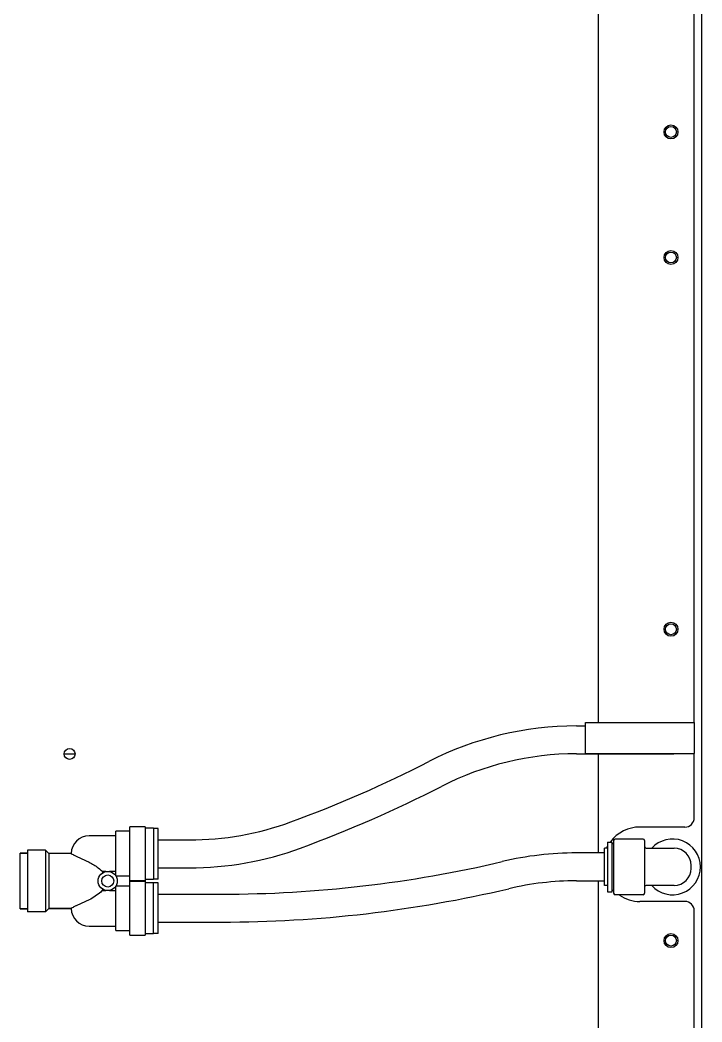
# Model space of a CAD drawing. Header units: millimetres. Extents: x 900 to 7803, y 2935 to 8583.
# Drawn here: x 1592.8 to 1812.9, y 5846.8 to 6170.2 of the extents above; entities that cross this region are included whole.
import ezdxf

# ---------------------------------------------------------------- set-up
doc = ezdxf.new("R2010")
doc.units = ezdxf.units.MM
doc.header["$LTSCALE"] = 676.148
doc.layers.get('0').update_dxf_attribs({"linetype": 'CONTINUOUS'})
doc.layers.add('ASSI', color=7, linetype='CONTINUOUS')
doc.layers.add('GEOM', color=7, linetype='CONTINUOUS')

msp = doc.modelspace()

# ---------------------------------------------------------------- linework, layer by layer
at = {"color": 7, "linetype": 'Continuous'}
for p, q in [((1782.37, 5904.83), (1783.87, 5904.83)), ((1782.37, 5904.83), (1782.37, 5888.83)), ((1783.87, 5888.83), (1783.87, 5904.83)), ((1784.37, 5905.33), (1784.37, 5888.33)), ((1794.37, 5905.33), (1794.37, 5888.33)), ((1783.87, 5904.33), (1784.37, 5904.33)), ((1794.87, 5902.83), (1803.87, 5902.83)), ((1809.37, 5896.33), (1809.37, 5897.33)), ((1782.37, 5888.83), (1783.87, 5888.83)), ((1783.87, 5889.33), (1784.37, 5889.33)), ((1803.87, 5890.83), (1794.87, 5890.83))]:
    msp.add_line(p, q, dxfattribs=at)
for centre, radius, start, end in [((1784.87, 5905.33), 0.5, 90, 180), ((1793.87, 5905.33), 0.5, 360, 90), ((1803.37, 5896.83), 9, 221.9005, 138.1006), ((1794.87, 5903.33), 0.5, 180, 270), ((1803.87, 5897.33), 5.5, 0, 90), ((1803.87, 5896.33), 5.5, 270, 360), ((1794.87, 5890.33), 0.5, 90, 180), ((1784.87, 5888.33), 0.5, 180, 270), ((1793.87, 5888.33), 0.5, 270, 0)]:
    msp.add_arc(centre, radius, start, end, dxfattribs=at)
at = {"layer": 'ASSI', "color": 7, "linetype": 'Continuous'}
for p, q in [((1775.25, 5943.43), (1810.38, 5943.43)), ((1775.25, 5933.43), (1775.25, 5943.43)), ((1810.38, 5943.43), (1810.38, 5933.43)), ((1775.25, 5933.43), (1810.38, 5933.43)), ((1628.17, 5908.31), (1623.67, 5908.31)), ((1633.17, 5909.78), (1628.17, 5909.78)), ((1635.87, 5909.28), (1633.17, 5909.28)), ((1635.87, 5909.28), (1635.87, 5892.78)), ((1623.67, 5906.83), (1615.07, 5906.83)), ((1793.87, 5905.83), (1784.87, 5905.83)), ((1601.02, 5902.23), (1595.22, 5902.23)), ((1595.22, 5902.23), (1595.22, 5882.33)), ((1601.02, 5902.23), (1601.02, 5882.33)), ((1601.02, 5902.23), (1602.07, 5901.18)), ((1782.37, 5902.83), (1781.37, 5902.83)), ((1781.37, 5890.83), (1781.37, 5902.83)), ((1592.77, 5901.28), (1595.22, 5901.28)), ((1609.27, 5901.18), (1602.07, 5901.18)), ((1602.07, 5901.18), (1602.07, 5883.38)), ((1611.07, 5900.17), (1615.07, 5898.35)), ((1635.87, 5892.78), (1633.17, 5892.78)), ((1782.37, 5890.83), (1781.37, 5890.83)), ((1793.87, 5887.83), (1784.87, 5887.83)), ((1592.77, 5883.28), (1595.22, 5883.28)), ((1601.02, 5882.33), (1595.22, 5882.33)), ((1602.07, 5883.38), (1601.02, 5882.33)), ((1602.07, 5883.38), (1609.27, 5883.38))]:
    msp.add_line(p, q, dxfattribs=at)
at = {"layer": 'ASSI', "linetype": 'Continuous'}
for centre, radius in [((1802.87, 6134.03), 2.25), ((1802.87, 6134.03), 1.75), ((1802.87, 6093.53), 2.25), ((1802.87, 6093.53), 1.75), ((1802.87, 5973.53), 2.25), ((1802.87, 5973.53), 1.75), ((1608.77, 5933.28), 1.75), ((1802.87, 5873.03), 2.25), ((1802.87, 5873.03), 1.75)]:
    msp.add_circle(centre, radius, dxfattribs=at)
at = {"layer": 'ASSI', "color": 7, "linetype": 'Continuous'}
for radius in [3.1, 1.95]:
    msp.add_circle((1621.07, 5892.28), radius, dxfattribs=at)
for centre, radius, start, end in [((1615.07, 5901.03), 5.8, 90, 178.518), ((1617.24, 5913.2), 14.42, 236.4486, 239.2665), ((1616.86, 5912.56), 13.68, 239.288, 239.7123)]:
    msp.add_arc(centre, radius, start, end, dxfattribs=at)
msp.add_open_spline([(1609.96, 5900.75), (1610.04, 5900.71), (1610.4, 5900.5), (1610.77, 5900.31), (1611.07, 5900.17)], degree=3, knots=[0, 0, 0, 0, 0.214728, 1, 1, 1, 1], dxfattribs=at)
at = {"layer": 'GEOM', "linetype": 'Continuous'}
for p, q in [((1810.37, 5943.43), (1810.37, 6748.03)), ((1812.87, 5088.63), (1812.87, 6739.07)), ((1779.37, 6739.03), (1779.37, 5943.43)), ((1779.37, 5933.33), (1779.37, 5901.33)), ((1810.37, 5912.68), (1810.37, 5933.43)), ((1807.37, 5909.68), (1792.87, 5909.68)), ((1779.37, 5892.33), (1779.37, 5625.03)), ((1807.37, 5885.68), (1792.87, 5885.68)), ((1810.37, 5628.03), (1810.37, 5882.68))]:
    msp.add_line(p, q, dxfattribs=at)
at = {"layer": 'GEOM', "color": 7, "linetype": 'Continuous'}
for p, q in [((1772.37, 5942.33), (1775.25, 5942.33)), ((1607.02, 5933.33), (1610.52, 5933.33)), ((1772.37, 5933.33), (1803.37, 5933.33)), ((1623.67, 5893.97), (1623.67, 5908.31)), ((1628.17, 5892.34), (1628.17, 5909.78)), ((1633.17, 5909.78), (1633.17, 5874.78)), ((1637.37, 5909.18), (1635.87, 5909.18)), ((1637.37, 5892.88), (1637.37, 5909.18)), ((1637.37, 5905.53), (1647.37, 5905.53)), ((1595.22, 5901.28), (1592.77, 5901.28)), ((1592.77, 5883.28), (1592.77, 5901.28)), ((1781.37, 5901.33), (1772.37, 5901.33)), ((1620.45, 5895.32), (1619.38, 5895.32)), ((1623.67, 5895.32), (1621.69, 5895.32)), ((1637.37, 5896.53), (1647.37, 5896.53)), ((1628.17, 5893.83), (1623.76, 5893.83)), ((1633.17, 5892.34), (1628.17, 5892.34)), ((1628.17, 5892.22), (1633.17, 5892.22)), ((1628.17, 5874.78), (1628.17, 5892.22)), ((1637.37, 5892.88), (1635.87, 5892.88)), ((1772.37, 5892.33), (1781.37, 5892.33)), ((1619.38, 5889.24), (1620.45, 5889.24)), ((1621.69, 5889.24), (1623.67, 5889.24)), ((1623.67, 5876.26), (1623.67, 5890.59)), ((1623.76, 5890.74), (1628.17, 5890.74)), ((1633.17, 5891.78), (1635.87, 5891.78)), ((1635.87, 5875.28), (1635.87, 5891.78)), ((1637.37, 5891.68), (1635.87, 5891.68)), ((1637.37, 5875.38), (1637.37, 5891.68)), ((1615.07, 5886.22), (1611.07, 5884.39)), ((1637.37, 5888.03), (1657.82, 5888.03)), ((1595.22, 5883.28), (1592.77, 5883.28)), ((1609.27, 5883.38), (1602.07, 5883.38)), ((1637.37, 5879.03), (1657.82, 5879.03)), ((1615.07, 5877.73), (1623.67, 5877.73)), ((1623.67, 5876.26), (1628.17, 5876.26)), ((1628.17, 5874.78), (1633.17, 5874.78)), ((1633.17, 5875.28), (1635.87, 5875.28)), ((1637.37, 5875.38), (1635.87, 5875.38))]:
    msp.add_line(p, q, dxfattribs=at)
for centre, radius, start, end in [((1772.37, 5837.83), 104.5, 90, 117.1519), ((1544.2, 6282.73), 395.5, 290.1159, 297.1519), ((1772.37, 5837.83), 95.5, 90, 117.1519), ((1803.37, 5937.83), 4.5, 270, 281.1837), ((1544.2, 6282.73), 404.5, 290.1159, 297.1519), ((1647.37, 6001.03), 95.5, 270, 290.1159), ((1647.37, 6001.03), 104.5, 270, 290.1159), ((1657.82, 6283.53), 395.5, 270, 283.2448), ((1772.37, 5796.83), 104.5, 90, 103.2448), ((1611.07, 5892.28), 8.84, 17.5931, 20.0838), ((1772.37, 5796.83), 95.5, 90, 103.2448), ((1611.07, 5892.28), 8.84, 339.9162, 342.4069), ((1657.82, 6283.53), 404.5, 270, 283.2448), ((1617.24, 5871.37), 14.42, 120.7384, 123.5513), ((1615.07, 5883.53), 5.8, 181.482, 270), ((1616.86, 5871.99), 13.69, 120.3252, 120.7169)]:
    msp.add_arc(centre, radius, start, end, dxfattribs=at)
at = {"layer": 'GEOM', "linetype": 'Continuous'}
for centre, radius, start, end in [((1807.37, 5912.68), 3, 270, 360), ((1792.87, 5897.68), 12, 90, 142.8221), ((1792.87, 5897.68), 12, 151.487, 153.9707), ((1792.87, 5897.68), 12, 236.2777, 270), ((1807.37, 5882.68), 3, 0, 90)]:
    msp.add_arc(centre, radius, start, end, dxfattribs=at)
at = {"layer": 'GEOM', "color": 7, "linetype": 'Continuous'}
for points, knots in [([(1615.07, 5898.35), (1615.58, 5898.11), (1617.13, 5897.26), (1618.51, 5896.14), (1619.38, 5895.32)], [0, 0, 0, 0, 0.320157, 1, 1, 1, 1]), ([(1619.38, 5889.24), (1619.19, 5889.07), (1617.9, 5887.88), (1616.44, 5886.84), (1615.07, 5886.22)], [0, 0, 0, 0, 0.14565, 1, 1, 1, 1]), ([(1611.07, 5884.39), (1610.96, 5884.34), (1610.58, 5884.16), (1610.21, 5883.96), (1609.95, 5883.81)], [0, 0, 0, 0, 0.283424, 1, 1, 1, 1])]:
    msp.add_open_spline(points, degree=3, knots=knots, dxfattribs=at)

doc.saveas('drawing.dxf')
